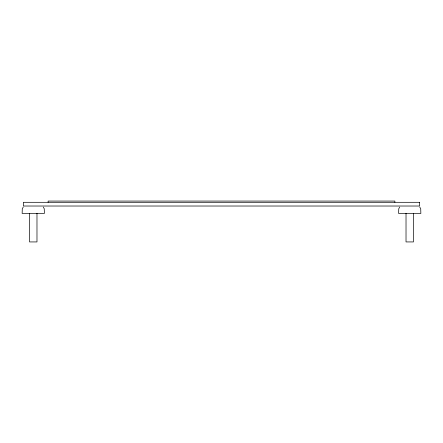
<?xml version="1.0" encoding="UTF-8"?>
<svg xmlns="http://www.w3.org/2000/svg" width="443" height="443" viewBox="0 0 443 443"><rect width="100%" height="100%" fill="white"/><g stroke="black" fill="none" stroke-linecap="round" stroke-linejoin="round"><path stroke-width="0.66" d="M23.235 207.108L22.277 208.775L22.15 213.448L44.378 213.448L44.25 208.775L43.292 207.108M399.708 207.108L398.75 208.775L398.622 213.448L420.85 213.448L420.723 208.775L419.765 207.108M413.452 213.277L413.452 241.933L406.021 241.933L406.021 213.277M394.874 202.307L394.874 201.067L48.126 201.067L48.126 202.307M36.979 213.277L36.979 241.933L29.548 241.933L29.548 213.277M419.643 202.307L23.357 202.307L23.357 206.023L419.643 206.023L419.643 202.307"/></g></svg>
